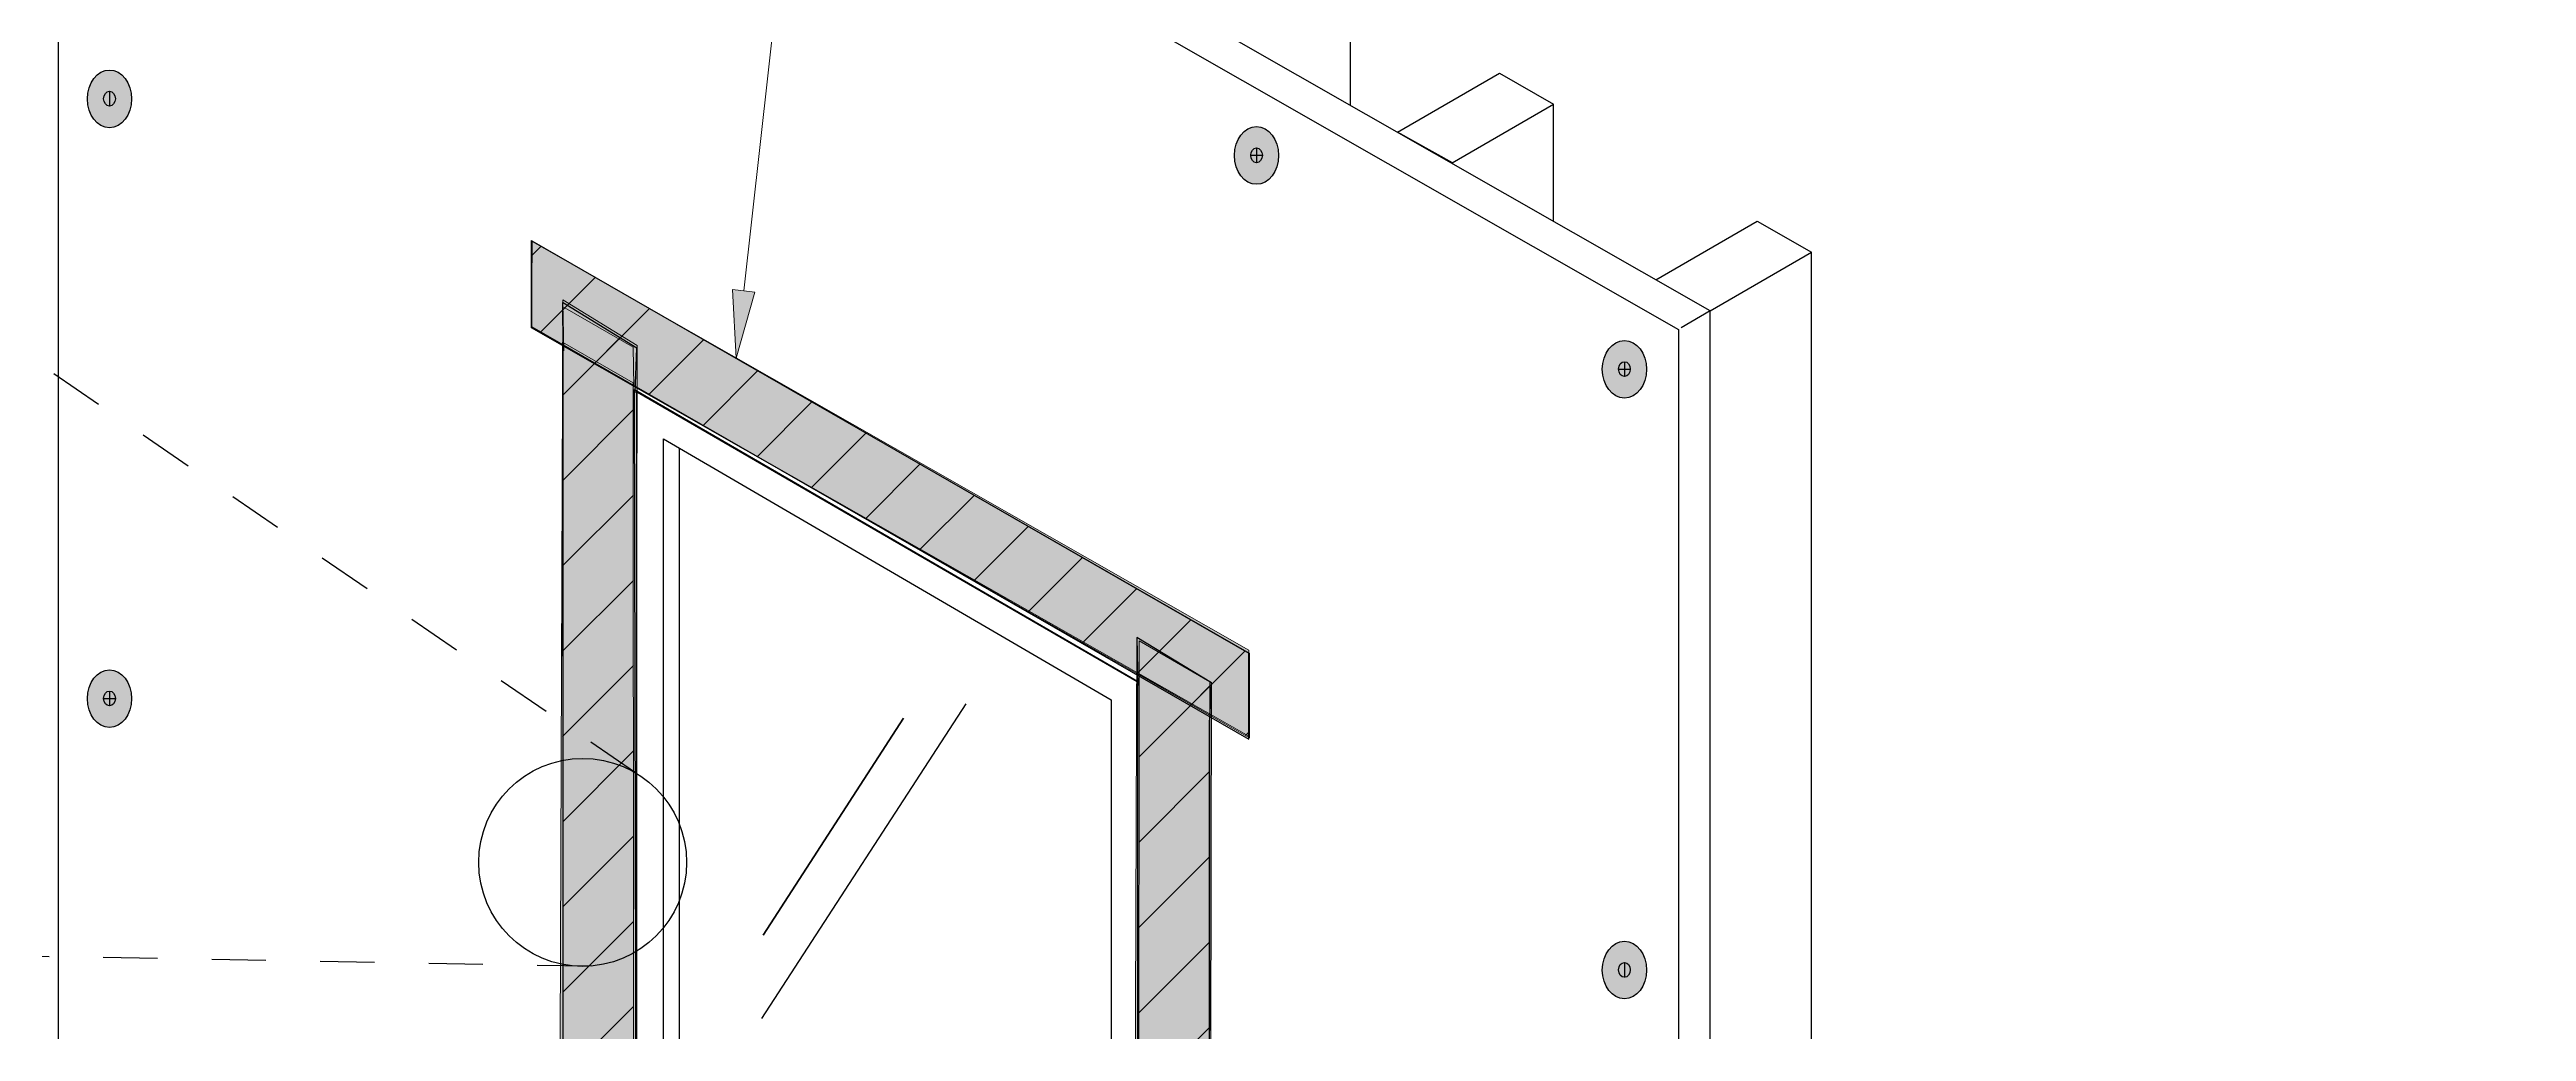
# Model space of a CAD drawing. Extents: x -1140 to 5605, y -816 to 2382.
# Drawn here: x 4128.5 to 4539.3, y 1265.5 to 1428.3 of the extents above; entities that cross this region are included whole.
import ezdxf

# ---------------------------------------------------------------- set-up
doc = ezdxf.new("R2010")
doc.units = 0
doc.header["$MEASUREMENT"] = 0
for name, pattern in [('AI-Linetype-20', [86.381111, 43.190556, -8.638111, 8.638111, -8.638111, 8.638111, -8.638111]), ('AI-Linetype-21', [86.381111, 43.190556, -8.638111, 8.638111, -8.638111, 8.638111, -8.638111]), ('AI-Linetype-48', [18, 9, -9]), ('AI-Linetype-49', [18, 9, -9])]:
    doc.linetypes.add(name, pattern=pattern)
for name, color, linetype, lineweight in [('.ATI-HATCH', 7, 'Continuous', 0), ('.ATI-TEXT', 7, 'Continuous', 0), ('G-ANNO-TTLB', 7, 'Continuous', 0), ('LOGOS', 7, 'Continuous', 0), ('TYVEK', 7, 'Continuous', 0), ('wall scratch', 7, 'Continuous', 0)]:
    doc.layers.add(name, color=color, linetype=linetype, lineweight=lineweight)
pattern_1 = [(45, (0, 0), (-7.071067, 7.07107), [])]

# ---------------------------------------------------------------- blocks, each defined once
blk = doc.blocks.new('Block_48')
at = {"layer": 'wall scratch', "color": 18, "lineweight": 25, "true_color": 0x000000}
for points in [[(4130.25, 1535.75)], [(4130.25, 1113.39)]]:
    blk.add_lwpolyline(points, dxfattribs=at)
blk = doc.blocks.new('Block_111')
at = {"layer": 'TYVEK', "color": 18, "lineweight": 25, "true_color": 0x000000}
blk.add_line((4320.83, 1317.15), (4320.83, 1108.62), dxfattribs=at)
blk.add_lwpolyline([(4320.83, 1317.15)], dxfattribs=at)
blk = doc.blocks.new('Block_120')
at = {"layer": 'TYVEK', "true_color": 0x003b71, "transparency": 33554687}
h = blk.add_hatch(color=156, dxfattribs=at)
h.dxf.hatch_style = 2
edge = h.paths.add_edge_path()
edge.add_ellipse((4328.67, 1410.78), major_axis=(0, 4.78), ratio=0.766948, start_angle=0, end_angle=360)
at = {"layer": 'TYVEK', "color": 18, "lineweight": 25, "true_color": 0x000000}
for p, q in [((4327.7, 1410.81), (4329.64, 1410.81)), ((4328.67, 1412.04), (4328.67, 1409.58))]:
    blk.add_line(p, q, dxfattribs=at)
for centre, major_axis, ratio in [((4328.67, 1410.78), (0, 4.78), 0.766948), ((4328.67, 1410.81), (0, 1.23), 0.788846)]:
    blk.add_ellipse(centre, major_axis=major_axis, ratio=ratio, dxfattribs=at)
blk = doc.blocks.new('Block_124')
at = {"layer": 'TYVEK', "true_color": 0x003b71, "transparency": 33554687}
h = blk.add_hatch(color=156, dxfattribs=at)
h.dxf.hatch_style = 2
edge = h.paths.add_edge_path()
edge.add_ellipse((4138.4, 1320.7), major_axis=(0, 4.78), ratio=0.766948, start_angle=0, end_angle=360)
at = {"layer": 'TYVEK', "color": 18, "lineweight": 25, "true_color": 0x000000}
for p, q in [((4137.43, 1320.73), (4139.38, 1320.73)), ((4138.4, 1321.96), (4138.4, 1319.5))]:
    blk.add_line(p, q, dxfattribs=at)
blk.add_lwpolyline([(4137.89, 1325.12)], dxfattribs=at)
for centre, major_axis, ratio in [((4138.4, 1320.7), (0, 4.78), 0.766948), ((4138.4, 1320.73), (0, 1.23), 0.788846)]:
    blk.add_ellipse(centre, major_axis=major_axis, ratio=ratio, dxfattribs=at)
blk = doc.blocks.new('Block_125')
at = {"layer": 'TYVEK', "true_color": 0x003b71, "transparency": 33554687}
h = blk.add_hatch(color=156, dxfattribs=at)
h.dxf.hatch_style = 2
edge = h.paths.add_edge_path()
edge.add_ellipse((4138.4, 1420.16), major_axis=(0, 4.78), ratio=0.766948, start_angle=0, end_angle=360)
at = {"layer": 'TYVEK', "color": 18, "lineweight": 25, "true_color": 0x000000}
blk.add_line((4138.4, 1421.42), (4138.4, 1418.95), dxfattribs=at)
for centre, major_axis, ratio in [((4138.4, 1420.16), (0, 4.78), 0.766948), ((4138.4, 1420.19), (0, 1.23), 0.788846)]:
    blk.add_ellipse(centre, major_axis=major_axis, ratio=ratio, dxfattribs=at)
blk = doc.blocks.new('Block_127')
at = {"layer": 'TYVEK', "true_color": 0x003b71, "transparency": 33554687}
h = blk.add_hatch(color=156, dxfattribs=at)
h.dxf.hatch_style = 2
edge = h.paths.add_edge_path()
edge.add_ellipse((4389.7, 1375.32), major_axis=(0, 4.78), ratio=0.766948, start_angle=0, end_angle=360)
at = {"layer": 'TYVEK', "color": 18, "lineweight": 25, "true_color": 0x000000}
for p, q in [((4389.7, 1376.58), (4389.7, 1374.11)), ((4388.73, 1375.35), (4390.67, 1375.35))]:
    blk.add_line(p, q, dxfattribs=at)
for centre, major_axis, ratio in [((4389.7, 1375.32), (0, 4.78), 0.766948), ((4389.7, 1375.35), (0, 1.23), 0.788846)]:
    blk.add_ellipse(centre, major_axis=major_axis, ratio=ratio, dxfattribs=at)
blk = doc.blocks.new('Block_130')
at = {"layer": 'TYVEK', "true_color": 0x003b71, "transparency": 33554687}
h = blk.add_hatch(color=156, dxfattribs=at)
h.dxf.hatch_style = 2
edge = h.paths.add_edge_path()
edge.add_ellipse((4389.7, 1275.69), major_axis=(0, 4.78), ratio=0.766948, start_angle=0, end_angle=360)
at = {"layer": 'TYVEK', "color": 18, "lineweight": 25, "true_color": 0x000000}
blk.add_line((4389.7, 1276.95), (4389.7, 1274.48), dxfattribs=at)
for centre, major_axis, ratio in [((4389.7, 1275.69), (0, 4.78), 0.766948), ((4389.7, 1275.72), (0, 1.23), 0.788846)]:
    blk.add_ellipse(centre, major_axis=major_axis, ratio=ratio, dxfattribs=at)
blk = doc.blocks.new('Block_132')
at = {"layer": 'TYVEK', "color": 2, "lineweight": 25, "true_color": 0xffff00}
for points in [[(4225.31, 1353.1)], [(4225.31, 1051.7)]]:
    blk.add_lwpolyline(points, dxfattribs=at)
blk = doc.blocks.new('Block_133')
at = {"layer": 'TYVEK', "color": 1, "lineweight": 25, "true_color": 0xff0000}
for points in [[(4225.51, 1377.2)], [(4225.51, 1051.99)]]:
    blk.add_lwpolyline(points, dxfattribs=at)
blk = doc.blocks.new('Block_153')
at = {"layer": 'TYVEK', "color": 33, "lineweight": 25, "true_color": 0xcc9966}
for points in [[(4242.53, 1361.05)], [(4242.53, 1238.04)]]:
    blk.add_lwpolyline(points, dxfattribs=at)
blk = doc.blocks.new('Block_156')
at = {"layer": 'TYVEK', "color": 3, "lineweight": 25, "true_color": 0x00ff00}
for points in [[(4232.77, 1375.28)], [(4315.67, 1327.32)]]:
    blk.add_lwpolyline(points, dxfattribs=at)
blk = doc.blocks.new('Block_157')
at = {"layer": 'TYVEK', "color": 3, "lineweight": 25, "true_color": 0x00ff00}
for points in [[(4315.67, 1327.32)], [(4308.93, 1323.62)]]:
    blk.add_lwpolyline(points, dxfattribs=at)
blk = doc.blocks.new('Block_158')
at = {"layer": 'TYVEK', "color": 3, "lineweight": 25, "true_color": 0x00ff00}
for p, q in [((4232.98, 1204.31), (4232.98, 1362.22)), ((4304.7, 1162.72), (4232.98, 1204.31))]:
    blk.add_line(p, q, dxfattribs=at)
blk = doc.blocks.new('Block_486')
at = {"layer": '.ATI-TEXT', "char_height": 0.2, "attachment_point": 7}
for s, insert in [('\\C18;\\c0;\\FArial Narrow|b0|i0|c1;\\H7.874999;\\W1.000000;®', (4417.55, 1556.06)), ('\\C18;\\c0;\\FArial Narrow|b0|i0|c1;\\H11.249999;\\W1.000000;DUPONT™ TYVEK', (4304.45, 1549.03)), ('\\C18;\\c0;\\FArial Narrow|b0|i0|c1;\\H11.249999;\\W1.000000;TAPE', (4304.12, 1530.28))]:
    blk.add_mtext(s, dxfattribs=dict(at, insert=insert))
blk = doc.blocks.new('Block_485')
at = {"layer": '.ATI-TEXT', "true_color": 0x000000, "transparency": 33554687}
h = blk.add_hatch(color=18, dxfattribs=at)
h.dxf.hatch_style = 2
h.paths.add_polyline_path([(4245.47, 1388.12), (4242.35, 1377.15), (4241.74, 1388.54)])
at = {"layer": '.ATI-TEXT', "color": 18, "lineweight": 0, "true_color": 0x000000}
for p, q in [((4243.61, 1388.33), (4262.23, 1554.85)), ((4262.23, 1554.85), (4293.19, 1554.85))]:
    blk.add_line(p, q, dxfattribs=at)
at = {"layer": '.ATI-TEXT'}
blk.add_lwpolyline([(4245.47, 1388.12), (4242.35, 1377.15), (4241.74, 1388.54), (4241.74, 1388.54)], close=True, dxfattribs=at)
blk.add_blockref('Block_486', (0, 0), dxfattribs=at)

msp = doc.modelspace()

# ---------------------------------------------------------------- hatches: boundary and pattern name
at = {"layer": '.ATI-HATCH', "true_color": 0x808080, "transparency": 33554483}
for points in [[(4327.37, 1314.47), (4327.37, 1328.75), (4208.5, 1396.49), (4208.41, 1382.21)], [(4213.58, 1386.83), (4225.94, 1379.28), (4225.59, 1164.61), (4212.81, 1172.2)], [(4308.82, 1330.84), (4321.18, 1323.3), (4320.83, 1108.62), (4308.05, 1116.22)]]:
    msp.add_hatch(color=8, dxfattribs=at).paths.add_polyline_path(points)
at = {"layer": 'G-ANNO-TTLB', "true_color": 0xff00ff, "transparency": 33554687}
h = msp.add_hatch(color=6, dxfattribs=at)
edge = h.paths.add_edge_path()
edge.add_spline(control_points=[(5285.56, -733.23), (5285.56, -733.23), (2356.04, -733.23), (2356.04, -733.23), (2356.04, -733.23), (2356.04, 1723.77), (2356.04, 1723.77), (2356.04, 1723.77), (5285.56, 1723.77), (5285.56, 1723.77), (5285.56, 1723.77), (5285.56, -733.23), (5285.56, -733.23)], knot_values=[0, 0, 0, 0, 1, 1, 1, 2, 2, 2, 3, 3, 3, 4, 4, 4, 4], degree=3, periodic=0)
edge = h.paths.add_edge_path()
edge.add_spline(control_points=[(2365.04, 1714.77), (2365.04, 1714.77), (2365.04, -724.23), (2365.04, -724.23), (2365.04, -724.23), (5276.56, -724.23), (5276.56, -724.23), (5276.56, -724.23), (5276.56, 1714.77), (5276.56, 1714.77), (5276.56, 1714.77), (2365.04, 1714.77), (2365.04, 1714.77)], knot_values=[0, 0, 0, 0, 1, 1, 1, 2, 2, 2, 3, 3, 3, 4, 4, 4, 4], degree=3, periodic=0)
edge.add_line((2365.04, 1714.77), (2365.04, 1714.77))
at = {"layer": 'LOGOS', "true_color": 0x000000, "transparency": 33554687}
h = msp.add_hatch(dxfattribs=at)
h.set_pattern_fill('_U', color=18, scale=10, angle=45, style=2, pattern_type=0)
h.set_pattern_definition(pattern_1)
h.paths.add_polyline_path([(4208.36, 1382.17), (4208.36, 1396.69), (4327.51, 1328.24), (4327.51, 1314.22)])
at = {"layer": 'LOGOS', "true_color": 0x000000, "transparency": 33554483}
h = msp.add_hatch(dxfattribs=at)
h.set_pattern_fill('_U', color=18, scale=10, angle=45, style=2, pattern_type=0)
h.set_pattern_definition(pattern_1)
h.paths.add_polyline_path([(4225.35, 1372.54), (4213.6, 1379.32), (4213.54, 1385.75), (4225.29, 1378.97)])
at = {"layer": 'LOGOS', "true_color": 0x000000, "transparency": 33554687}
h = msp.add_hatch(dxfattribs=at)
h.set_pattern_fill('_U', color=18, scale=10, angle=45, style=2, pattern_type=0)
h.set_pattern_definition(pattern_1)
h.paths.add_polyline_path([(4225.38, 1164.67), (4213.63, 1171.45), (4213.54, 1379.83), (4225.29, 1373.05)])
at = {"layer": 'LOGOS', "true_color": 0x000000, "transparency": 33554483}
h = msp.add_hatch(dxfattribs=at)
h.set_pattern_fill('_U', color=18, scale=10, angle=45, style=2, pattern_type=0)
h.set_pattern_definition(pattern_1)
h.paths.add_polyline_path([(4320.93, 1323.48), (4309.18, 1330.26), (4309.2, 1324.73), (4320.94, 1317.95)])
at = {"layer": 'LOGOS', "true_color": 0x000000, "transparency": 33554687}
h = msp.add_hatch(dxfattribs=at)
h.set_pattern_fill('_U', color=18, scale=10, angle=45, style=2, pattern_type=0)
h.set_pattern_definition(pattern_1)
h.paths.add_polyline_path([(4320.8, 1108.65), (4309.06, 1115.43), (4309.2, 1324.73), (4320.94, 1317.95)])

# ---------------------------------------------------------------- linework, layer by layer
at = {"layer": '.ATI-HATCH'}
for points in [[(4327.37, 1314.47), (4327.37, 1328.75), (4208.5, 1396.49), (4208.41, 1382.21)], [(4213.58, 1386.83), (4225.94, 1379.28), (4225.59, 1164.61), (4212.81, 1172.2)], [(4308.82, 1330.84), (4321.18, 1323.3), (4320.83, 1108.62), (4308.05, 1116.22)]]:
    msp.add_lwpolyline(points, close=True, dxfattribs=at)
at = {"layer": 'G-ANNO-TTLB'}
for points in [[(5285.56, -733.23), (5285.56, -733.23), (2356.04, -733.23), (2356.04, -733.23), (2356.04, -733.23), (2356.04, 1723.77), (2356.04, 1723.77), (2356.04, 1723.77), (5285.56, 1723.77), (5285.56, 1723.77), (5285.56, 1723.77), (5285.56, -733.23), (5285.56, -733.23)], [(2365.04, 1714.77), (2365.04, 1714.77), (2365.04, -724.23), (2365.04, -724.23), (2365.04, -724.23), (5276.56, -724.23), (5276.56, -724.23), (5276.56, -724.23), (5276.56, 1714.77), (5276.56, 1714.77), (5276.56, 1714.77), (2365.04, 1714.77), (2365.04, 1714.77)]]:
    msp.add_open_spline(points, degree=3, knots=[0, 0, 0, 0, 1, 1, 1, 2, 2, 2, 3, 3, 3, 4, 4, 4, 4], dxfattribs=at)
at = {"layer": 'LOGOS'}
for points in [[(4208.36, 1382.17), (4208.36, 1396.69), (4327.51, 1328.24), (4327.51, 1314.22)], [(4225.35, 1372.54), (4213.6, 1379.32), (4213.54, 1385.75), (4225.29, 1378.97)], [(4225.38, 1164.67), (4213.63, 1171.45), (4213.54, 1379.83), (4225.29, 1373.05)], [(4320.93, 1323.48), (4309.18, 1330.26), (4309.2, 1324.73), (4320.94, 1317.95)], [(4320.8, 1108.65), (4309.06, 1115.43), (4309.2, 1324.73), (4320.94, 1317.95)]]:
    msp.add_lwpolyline(points, close=True, dxfattribs=at)
at = {"layer": 'TYVEK', "color": 18, "lineweight": 30, "true_color": 0x000000}
msp.add_line((4129.89, 1535.41), (4129.89, 1113.14), dxfattribs=at)
at = {"layer": 'TYVEK', "color": 18, "lineweight": 25, "true_color": 0x000000}
for p, q in [((4129.89, 1535.41), (4398.68, 1381.93)), ((4208.47, 1396.64), (4327.37, 1328.26)), ((4208.47, 1382.36), (4208.47, 1396.64)), ((4208.47, 1382.36), (4327.37, 1313.98)), ((4398.68, 1381.93), (4398.68, 957.57)), ((4213.61, 1379.03), (4213.61, 1171.7)), ((4327.37, 1313.98), (4327.37, 1328.26))]:
    msp.add_line(p, q, dxfattribs=at)
at = {"layer": 'TYVEK', "color": 18, "linetype": 'AI-Linetype-49', "lineweight": 25, "true_color": 0x000000}
msp.add_line((4069.76, 1415.3), (4226.52, 1307.87), dxfattribs=at)
at = {"layer": 'TYVEK', "color": 3, "lineweight": 25, "true_color": 0x00ff00}
for p, q in [((4225.89, 1199.67), (4225.89, 1371.73)), ((4225.97, 1371.51), (4308.88, 1323.55)), ((4308.93, 1323.62), (4308.93, 1151.55))]:
    msp.add_line(p, q, dxfattribs=at)
at = {"layer": 'TYVEK', "color": 251, "lineweight": 25, "true_color": 0x5b5b5b}
msp.add_line((4280.46, 1319.83), (4246.58, 1267.67), dxfattribs=at)
at = {"layer": 'TYVEK', "color": 252, "lineweight": 35, "true_color": 0x848484}
msp.add_line((4270.12, 1317.44), (4246.83, 1281.46), dxfattribs=at)
at = {"layer": 'TYVEK', "color": 18, "linetype": 'AI-Linetype-48', "lineweight": 25, "true_color": 0x000000}
msp.add_line((4218.35, 1276.31), (4023, 1279.78), dxfattribs=at)
at = {"layer": 'TYVEK', "color": 18, "lineweight": 25, "true_color": 0x000000}
for points in [[(4225.61, 1371.4), (4225.9, 1378.84), (4213.54, 1386.38), (4213.69, 1378.4)], [(4208.47, 1382.36)], [(4320.88, 1315.86), (4321.18, 1323.3), (4308.82, 1330.84), (4308.97, 1322.86)]]:
    msp.add_lwpolyline(points, dxfattribs=at)
at = {"layer": 'TYVEK', "color": 2, "lineweight": 25, "true_color": 0xffff00}
msp.add_lwpolyline([(4225.31, 1377.58)], dxfattribs=at)
at = {"layer": 'TYVEK', "color": 18, "lineweight": 25, "true_color": 0x000000}
msp.add_lwpolyline([(4225.89, 1199.52), (4225.5, 1371.96), (4308.93, 1323.62), (4308.93, 1151.55)], close=True, dxfattribs=at)
at = {"layer": 'TYVEK', "color": 3, "lineweight": 25, "true_color": 0x00ff00}
for points in [[(4230.28, 1202.7), (4230.28, 1363.79), (4304.57, 1320.48), (4304.57, 1159.67), (4230.28, 1202.7)], [(4321.3, 1323.55)]]:
    msp.add_lwpolyline(points, dxfattribs=at)
at = {"layer": 'TYVEK', "color": 18, "lineweight": 25, "true_color": 0x000000}
msp.add_circle((4216.89, 1293.55), 17.25, dxfattribs=at)
at = {"layer": 'wall scratch', "color": 2, "lineweight": 25, "true_color": 0xffff00}
for p, q in [((4403.93, 1385.01), (4135.06, 1538.54)), ((4403.93, 1385.01), (4399.12, 1382.22)), ((4403.93, 960.51), (4403.93, 1385.01))]:
    msp.add_line(p, q, dxfattribs=at)
at = {"layer": 'wall scratch', "color": 33, "lineweight": 25, "true_color": 0xcc9966}
for p, q in [((4344.19, 1438.39), (4344.19, 1419.12)), ((4361.15, 1409.54), (4377.96, 1419.26)), ((4377.96, 1399.83), (4377.96, 1419.26)), ((4403.93, 1385.01), (4420.73, 1394.73)), ((4420.73, 970.24), (4420.73, 1394.73))]:
    msp.add_line(p, q, dxfattribs=at)
for points in [[(4361.16, 1409.54), (4352.04, 1414.63), (4368.96, 1424.42), (4377.96, 1419.26)], [(4403.93, 1385), (4394.93, 1390.17), (4411.73, 1399.89), (4420.73, 1394.73)]]:
    msp.add_lwpolyline(points, dxfattribs=at)
at = {"layer": 'wall scratch', "color": 252, "linetype": 'AI-Linetype-20', "lineweight": 25, "true_color": 0x848484}
msp.add_lwpolyline([(4225.82, 1371.4)], dxfattribs=at)
at = {"layer": 'wall scratch', "color": 252, "linetype": 'AI-Linetype-21', "lineweight": 25, "true_color": 0x848484}
msp.add_lwpolyline([(4301.87, 1323.62)], dxfattribs=at)

# ---------------------------------------------------------------- block references
at = {"layer": '.ATI-TEXT'}
msp.add_blockref('Block_485', (0, 0), dxfattribs=at)
at = {"layer": 'TYVEK'}
for name in ['Block_125', 'Block_120', 'Block_133', 'Block_127', 'Block_156', 'Block_158', 'Block_153', 'Block_132', 'Block_157', 'Block_124', 'Block_111', 'Block_130']:
    msp.add_blockref(name, (0, 0), dxfattribs=at)
at = {"layer": 'wall scratch'}
msp.add_blockref('Block_48', (0, 0), dxfattribs=at)

doc.saveas('drawing.dxf')
